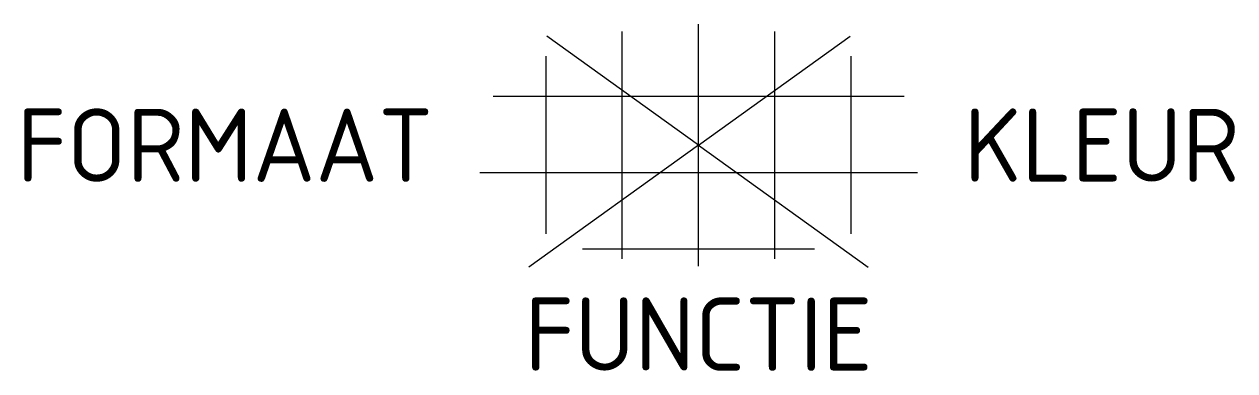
# Model space of a CAD drawing. Extents: x -16.6 to 13.2, y -5.5 to 3.
import ezdxf
from ezdxf.enums import TextEntityAlignment as Align

# ---------------------------------------------------------------- set-up
doc = ezdxf.new("R2010")
doc.units = 0
doc.styles.add('NLCS-ISO', font='NLCS-ISO.ttf')

msp = doc.modelspace()

# ---------------------------------------------------------------- linework, layer by layer
for p, q in [((0, 0), (-3.728, 2.684)), ((-1.875, -2.798), (-1.875, 2.798)), ((0, -2.975), (0, 2.975)), ((0, 0), (3.728, 2.684)), ((1.875, -2.798), (1.875, 2.798)), ((-3.75, -2.185), (-3.75, 2.185)), ((3.75, -2.185), (3.75, 2.185)), ((-5.054, 1.203), (5.054, 1.203)), ((0, 0), (-4.172, -3.003)), ((0, 0), (4.172, -3.003)), ((-5.382, -0.672), (5.382, -0.672)), ((-2.854, -2.547), (2.854, -2.547))]:
    msp.add_line(p, q)

# ---------------------------------------------------------------- texts
at = {"style": 'NLCS-ISO'}
msp.add_attdef('FORMAAT', text='200x200', height=1.8, dxfattribs=at).set_placement((-6.525, 0), align=Align.MIDDLE_RIGHT)
msp.add_attdef('KLEUR', text='G', height=1.8, dxfattribs=at).set_placement((6.525, 0), align=Align.MIDDLE_LEFT)
at = {"style": 'NLCS-ISO', "flags": 1}
msp.add_attdef('FUNCTIE', text='', height=1.8, dxfattribs=at).set_placement((0, -3.75), align=Align.TOP_CENTER)

doc.saveas('drawing.dxf')
